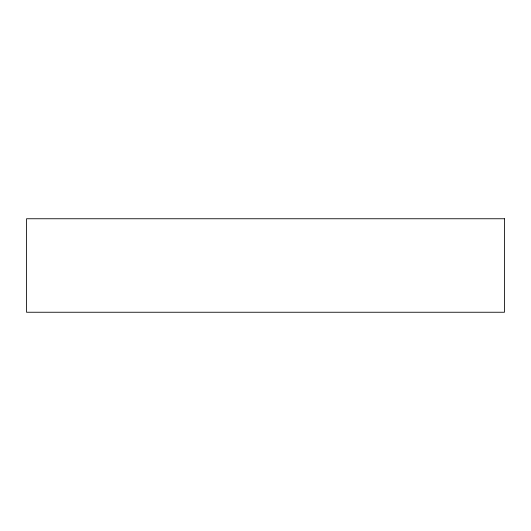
<?xml version="1.0" encoding="UTF-8"?>
<svg xmlns="http://www.w3.org/2000/svg" width="531" height="531" viewBox="0 0 531 531"><rect width="100%" height="100%" fill="white"/><g stroke="black" fill="none" stroke-linecap="round" stroke-linejoin="round"><path stroke-width="0.8" d="M504.45 218.752L26.55 218.752L26.55 312.248L504.45 312.248L504.45 218.752"/></g></svg>
